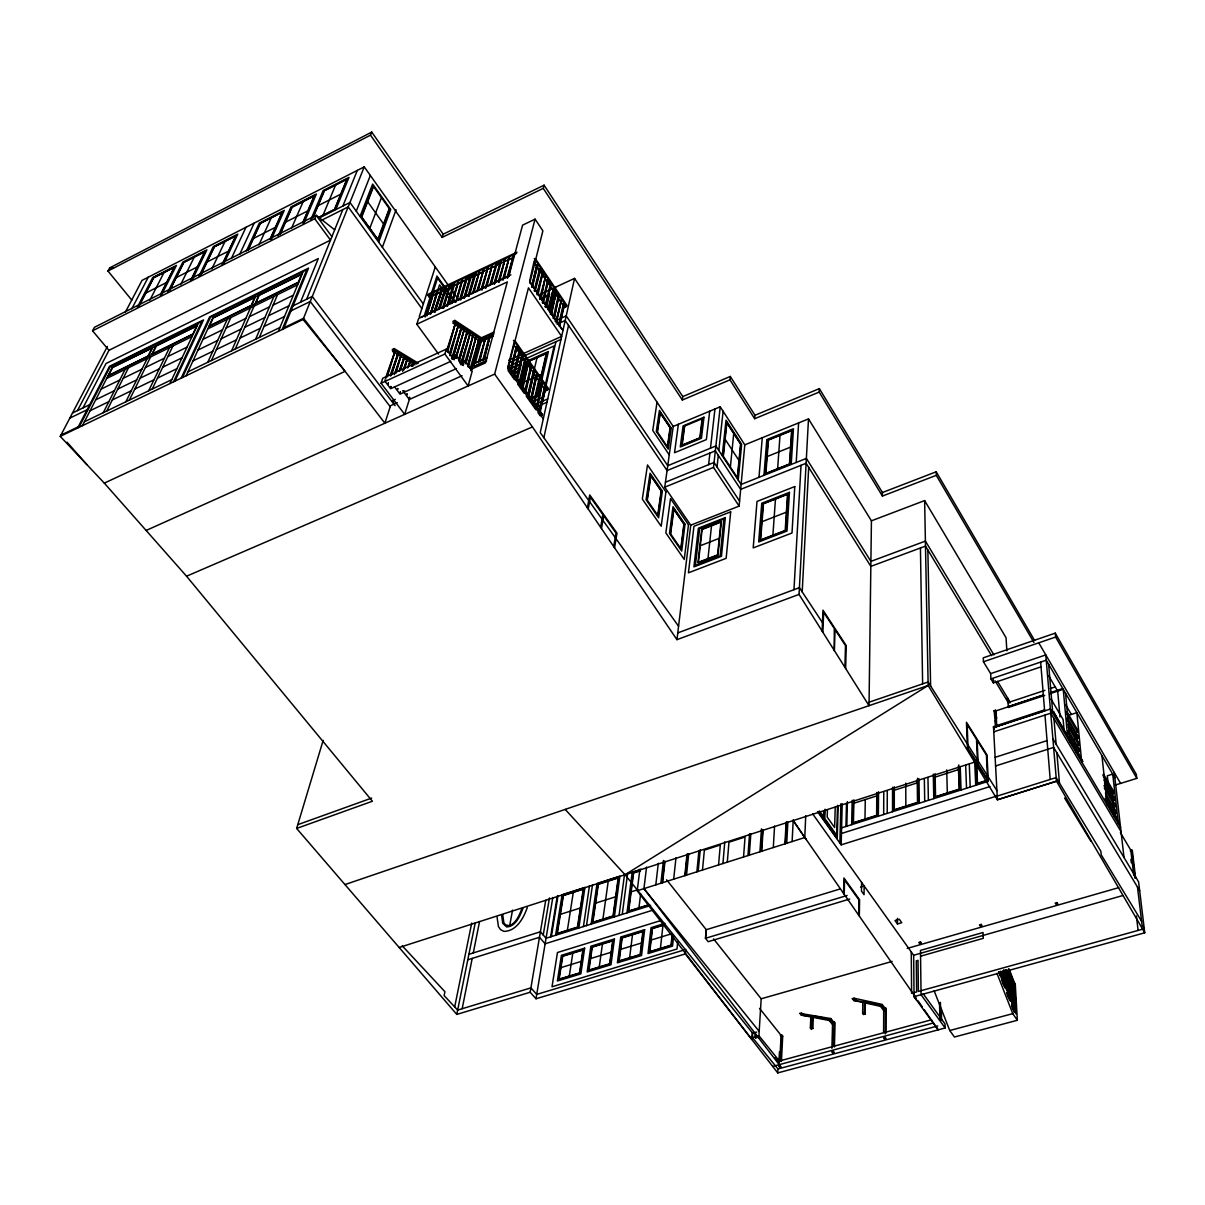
<?xml version="1.0" encoding="UTF-8"?>
<svg xmlns="http://www.w3.org/2000/svg" width="1205" height="1205" viewBox="0 0 1205 1205"><rect width="100%" height="100%" fill="white"/><g stroke="black" fill="none" stroke-linecap="round" stroke-linejoin="round"><path stroke-width="1.5" d="M892.528 811.703L892.543 787.287M887.211 813.405L887.287 790.646M883.596 1032.489L883.702 1010.618L880.493 1006.326L865.311 1003.012M885.283 1033.845L885.359 1010.167L882.165 1005.859L865.326 1002.168L865.175 1014.068L863.458 1014.535L862.629 1013.435L862.795 1002.455L864.482 1001.988L864.347 1012.968L865.175 1014.068M883.702 1008.073L885.374 1007.606L885.374 1008.706L882.165 1004.398L854.074 998.207L852.357 998.689L853.727 1000.481L862.795 1002.455M886.097 1032.956L886.172 1008.675L885.374 1007.606M883.672 814.52L883.777 791.76M878.37 816.207L878.55 791.79M882.422 492.529L936.21 471.788L936.3 475.327L882.406 496.068L882.422 492.529L819.355 388.643L754.963 415.258L754.661 418.707L819.189 392.092L819.355 388.643M876.818 792.423L876.622 815.363L853.441 822.714L853.893 799.804M877.24 793.146L877.059 815.574L852.989 823.211L853.441 800.813M808.495 418.888L871.426 520.831L869.031 705.678L799.051 594.411L808.495 418.888L744.795 444.856L739.117 506.1L690.751 525.184L676.954 639.659L799.051 594.411M864.994 819.054L865.28 799.593M859.331 916.101L859.587 899.713L843.937 877.978L843.56 893.372M861.62 882.422L861.485 891.128L864.045 894.697L864.166 885.991L860.596 887.076M858.668 915.167L858.924 899.924L844.569 879.996L844.223 894.321M851.664 824.672L852.176 800.301M845.94 826.494L846.482 803.78M846.814 826.208L847.386 801.656M845.639 668.474L846.226 645.609L822.97 610.152L822.141 631.119M996.068 796.264L841.15 844.856L842.22 803.75M838.168 805.829L837.249 838.65L818.12 811.763M831.887 1048.305L832.55 1024.717L829.281 1020.499L813.42 1017.457M832.866 1043.681L833.273 1028.814M833.589 1046.045L834.176 1024.265L830.923 1020.048L813.315 1016.659L812.878 1028.498L811.221 1028.965L810.378 1027.88L810.784 1016.945L812.441 1016.493L812.034 1027.428L812.878 1028.498M832.61 1022.186L834.252 1021.735L834.222 1022.819L830.953 1018.587L799.924 1013.375L801.31 1015.137L810.784 1016.945M834.417 1046.964L835.065 1022.789L834.252 1021.735M839.855 843.033L840.894 803.735M844.916 667.329L845.488 645.579L835.005 629.613L834.327 650.489L834.282 628.513L823.663 612.336L822.879 632.294M835.231 807.275L834.628 827.549L827.187 817.065L827.428 809.7M837.52 805.347L836.677 835.231L824.823 818.557L825.139 809.233M823.693 811.101L823.497 816.689L819.49 811.055M824.115 818.692L824.386 811.206M811.221 1028.965L811.598 1018.812M916.086 997.951L804.774 837.43L805.738 815.74M755.128 1032.519L754.857 1036.857L755.716 1037.912L757.343 1037.475L756.484 1036.405L758.924 1035.728L779.379 1061.003L779.183 1064.678L643.937 888.627L646.573 867.058M779.755 1061.228L781.081 1035.351L759.572 1008.434M780.599 1060.4L781.879 1035.125L780.283 1035.577M792.122 841.557L793.221 819.792M781.427 1061.439L782.708 1036.164L781.879 1035.125M802.199 591.896L808.691 467.404M923.181 993.748L945.021 1023.979L945.127 1027.986L777.752 1072.917L777.963 1068.971L751.98 1036.993L752.266 1032.655M779.078 1059.029L779.454 1051.814M784.937 843.846L786.097 822.367M785.389 843.696L786.564 821.885M786.729 843.274L787.859 822.081M793.959 589.682L801.039 465.311M758.773 1038.153L761.183 998.794L713.556 938.876M796.219 462.464L798.599 422.925M773.294 847.537L774.574 826.073M791.203 464.467L793.447 428.739L766.802 439.584L763.955 475.342M755.716 1037.912L755.942 1034.312M565.19 809.399L625.064 874.74L752.688 1033.197L752.417 1037.535L754.857 1036.857M759.933 851.784L761.455 828.859M761.259 851.363L762.705 829.582M761.711 851.212L763.111 829.763M772.932 534.674L775.463 499.081M777.632 468.715L779.997 435.351M747.974 855.58L749.555 833.815M749.299 855.158L750.82 834.026M743.56 856.981L745.052 837.023L728.95 842.205L727.308 862.147M705.588 938.273L706.25 929.703L666.576 879.771M758.999 477.331L762.268 437.746M722.94 863.533L724.777 841.798M718.572 864.919L720.289 844.991L704.368 850.112L702.5 870.025M751.83 1039.403L637.204 890.766L639.9 869.212M849.721 899.02L708.194 941.692L705.482 938.303L706.25 929.703L840.186 888.944M738.243 480.087L741.632 444.329L726.028 420.199L722.247 455.701M698.162 871.411L700.256 849.706M737.4 477.406L740.578 444.058L726.856 422.835L723.362 455.987M696.867 871.817L698.915 850.745M777.752 1072.917L685.329 953.908L685.765 949.495M730.411 466.742L733.74 433.484M677.752 941.738L676.999 949.013L552.011 986.759L557.463 952.522L660.943 920.515M684.817 875.643L687.001 854.3M685.238 875.508L687.468 853.833M686.534 875.101L688.673 854.044M673.505 936.872L672.526 946.121L648.034 953.547L651.046 927.669L664.874 923.407M729.944 379.861L730.305 376.442L682.798 396.596L682.331 400.015L729.944 379.861L754.661 418.707M672.089 935.231L671.034 945.157L649.826 951.589L652.492 928.588L662.961 925.365L660.415 948.38M672.571 934.432L671.411 945.398L649.39 952.086L652.131 928.362L663.865 924.747M707.968 558.623L711.522 525.757M673.67 879.183L675.975 857.855M717.035 466.983L718.301 455.339M718.828 450.489L723.105 411.251M739.117 506.1L713.511 467.404L720.229 406.793L673.218 426.45L664.753 487.166L690.751 525.184M662.163 882.843L664.618 861.183M662.584 882.708L664.994 861.379M660.882 883.25L663.473 860.475M708.6 464.663L709.926 453.05M710.483 448.2L714.957 408.992M655.791 884.877L658.307 863.292M709.7 411.191L706.356 439.614L674.514 452.734L678.385 424.281M702.093 419.054L699.819 437.792L682.181 445.082L684.651 426.329M638.936 907.817L640.653 893.854M629.628 957.719L632.489 934.764M680.855 548.29L683.883 524.055L673.851 509.429L670.658 533.589M626.962 912.908L632.218 872.149L641.15 869.272M622.262 914.369L627.639 873.384M619.084 915.378L624.521 874.378M614.399 916.839L619.882 876.125L597.032 883.491L591.128 924.13M599.262 966.922L602.44 944.012M602.922 919.114L608.284 880.825M657.764 515.002L661.168 490.947L650.896 475.975L647.326 499.939M667.434 446.483L670.085 427.745L660.265 413.014L657.478 431.676M583.416 926.555L589.501 885.66M586.489 925.591L592.529 884.681M569.317 976.005L572.782 953.155M657.041 402.184L652.749 430.441L669.257 454.903M578.807 928.001L584.937 887.392L562.117 894.743L555.565 935.276M567.374 930.275L573.294 892.408M613.722 546.633L615.966 532.987L603.705 515.785L601.491 528.558M550.595 936.842L557.282 896.038M614.565 547.823L616.975 533.137L589.742 494.939L587.377 507.802M551.348 936.601L558.02 895.812M685.329 953.908L535.999 998.764L552.809 897.484M543.229 935.02L549.45 897.951M535.999 998.764L530.17 992.242L545.745 900.255M600.632 527.308L602.846 514.595L590.42 497.168L588.236 509.067M502.726 914.761L503.826 922.548L505.407 924.868L509.685 925.711L512.547 910.121M462.163 1008.721L472.194 958.412M473.294 952.929L479.545 921.584M530.17 992.242L456.785 1014.414L475.207 922.97M454.692 1006.898L471.712 923.045M543.862 437.686L568.519 325.425M538.499 295.029L574.559 278.4L540.232 432.61L678.566 626.239M514.866 340.638L548.35 388.432L545.94 390.646L546.226 389.366M535.607 258.954L566.937 305.377L564.663 307.441L564.919 306.296M538.033 412.758L540.171 415.77L542.461 414.791L508.374 366.064M561.666 328.935L529.808 281.639M539.268 410.212L544.434 387.408L546.528 390.375M558.698 324.416L563.262 304.278L565.22 307.185M539.72 410.845L545.714 387.664L540.171 412.231M559.12 325.034L564.467 304.534L559.512 326.51M539.72 411.598L545.263 387.031L547.356 390.013M559.09 325.892L564.045 303.916L566.004 306.823M542.476 401.235L555.912 341.693M556.153 322.91L561.425 300.045L556.424 321.976M537.31 408.224L542.476 383.054L536.602 408.54M536.541 406.145L541.753 383.371L542.205 383.988M556.153 320.455L561.168 300.964M533.695 402.124L538.951 379.364L539.403 379.997M553.065 318.376L558.126 296.46M534.011 403.555L539.659 379.048L534.463 404.202M539.373 383.295L536.481 395.782L530.215 398.524M540.608 377.948L546.257 353.547L527.85 361.771M539.765 383.401L536.888 395.903L531.932 398.057M540.593 379.831L546.784 353.05L529.07 360.958M530.833 398.087L536.135 375.358L531.285 398.735M550.369 314.445L555.49 292.559M551.227 313.24L555.897 293.176M531.149 399.518L536.858 375.041L531.601 400.165M551.062 314.128L556.168 292.258L551.483 314.746M548.802 310.815L553.517 288.341L548.38 310.182M549.721 312.17L555.595 287.151M527.956 394.05L533.318 371.336L533.77 371.984M548.124 308.676L553.261 289.275M528.332 394.547L533.348 373.294M534.161 369.815L537.038 357.674M525.079 389.983L530.486 367.314L530.938 367.947M545.428 304.729L550.203 284.742M525.395 391.414L531.209 366.998L525.847 392.047M545.413 307.17L550.881 284.425L546.106 306.868L544.991 306.552M546.603 306.883L549.646 294.095L539.81 298.629M542.717 303.223L548.215 280.494L543.41 302.907L542.973 302.274M522.955 387.98L528.377 362.946L522.232 388.296L522.503 387.332M520.681 384.651L526.314 361.38M521.419 386.685L527.037 363.458M521.961 386.187L527.429 363.503M522.202 385.916L527.654 363.277L528.106 363.91M542.295 302.591L547.537 280.81M519.295 381.834L524.808 359.226L525.26 359.858M539.584 298.614L545.293 277.496M519.596 383.25L525.531 358.894L520.063 383.898M522.669 354.827L516.433 380.132L523.121 355.475L521.238 355.475M541.527 273.234L542.883 272.601L536.858 294.638M537.972 294.954L542.883 272.601M517.382 379.816L521.373 363.579L509.504 368.881M519.822 350.76L514.249 375.704L519.822 350.76L518.391 351.408M538.846 269.272L540.638 269.257L535.261 290.962L534.131 290.646M516.403 377.737L521.961 355.159L522.413 355.791M537.31 292.83L542.205 272.917M516.599 380.524L518.783 371.622L513.887 373.806M513.496 373.64L519.099 351.077L519.551 351.724M534.583 288.839L539.539 268.956L539.961 269.589M534.568 291.279L540.217 268.64M510.574 369.528L516.237 346.995L511.025 370.176M531.857 284.847L536.843 264.979L531.842 287.272L537.957 265.296L536.165 265.311M510.86 370.929L516.945 346.679L515.514 347.311M537.535 264.663L532.52 286.956M511.327 371.577L516.945 346.679M529.793 282.949L542.883 230.848L535.08 219.144L522.578 225.139L508.856 276.141M513.631 344.299L507.667 367.781M529.552 281.458L534.161 261.003M676.954 639.659L532.444 426.932L494.637 374.107L535.08 219.144M682.331 400.015L543.259 188.357L544.088 185.178L443.199 234.192L442.145 237.4L370.492 135.156L371.743 132.083L443.199 234.192M508.646 276.141L513.466 255.626L506.974 277.512L507.651 277.195M483.521 359.934L490.058 335.788L484.531 358.97M483.808 359.301L489.893 336.873L493.146 335.382M507.486 278.25L513.466 255.626M502.621 279.545L509.173 257.659L503.057 280.178M504.232 278.069L508.932 258.608M482.798 360.25L489.351 336.105L493.869 334.041L493.417 333.393L479.153 339.915M499.397 281.895L504.654 260.642M478.219 362.328L485.54 337.852L479.876 360.928M478.942 361.997L485.54 337.852M474.318 366.395L485.299 361.003M475.312 362.991L481.488 340.548L480.569 339.253M498.283 281.578L504.895 259.693L498.719 282.211M470.146 368.534L479.048 338.801L470.869 370.598L479.048 338.801M494.381 284.244L500.617 261.711L493.945 283.612L494.622 283.296M471.532 369.167L472.963 363.835L486.956 357.569M495.571 282.121L501.054 262.344M472.164 368.881L473.46 364.031L486.82 358.051M467.856 366.441L476.141 336.888L468.338 367.103M491.248 284.154L496.791 264.347M489.622 285.645L496.355 263.729L490.299 285.314M467.615 365.025L476.141 336.888M455.55 354.903L454.119 359.813L446.347 349.104L444.871 354.029L468.127 385.977L472.224 371.14L464.618 360.626L463.232 365.522L455.55 354.903L452.116 356.469M485.299 287.664L492.092 265.733L485.751 288.296M465.085 361.515L473.219 334.975L465.793 363.594L473.219 334.975M486.94 286.172L491.851 266.682M481.684 289.366L487.844 267.751L480.991 289.682L482.12 289.983M461.154 362.901L470.281 333.062L461.861 364.964M482.633 288.191L487.603 268.685M470.281 333.062L460.656 364.633M458.819 360.777L467.329 331.134L459.301 361.44M459.09 360.009L467.886 331.496M464.377 329.206L456.017 358.231L464.377 329.206L456.032 355.806M476.698 291.7L483.597 269.754L477.376 291.369M478.34 290.194L483.371 270.688M458.593 359.361L467.329 331.134M473.083 293.387L479.364 271.758L480.238 273.008M474.047 292.213L479.138 272.692M469.769 294.216L475.583 274.379M451.529 358.924L461.394 327.263L452.734 359.256L461.394 327.263M452.523 357.84L461.952 327.624M472.405 293.704L479.364 271.758M449.661 355.023L458.412 325.305L450.158 355.701M476.02 274.996L474.484 274.062L468.127 295.707L469.242 296.023M468.564 296.34L475.147 273.761M447.552 352.131L455.415 323.347L446.859 350.037M464.302 298.343L470.266 276.066L471.803 276.984M470.929 275.749L463.85 297.71M465.507 296.219L471.366 276.367M449.45 353.607L458.412 325.305M460.702 300.015L467.163 278.355M447.07 351.453L455.415 323.347M459.587 299.714L466.064 278.054L467.585 278.973M460.265 299.397L466.727 277.737M456.785 1014.414L296.641 828.438L323.151 740.412M463.398 280.961L461.861 280.042L456.002 301.386M455.776 302.319L462.524 279.726M456.951 300.346L462.298 280.66M451.755 303.374L458.337 281.699L459.195 282.934M452.703 302.334L458.111 282.633M448.471 304.323L454.586 284.305M449.329 303.509L450.384 300.045L439.554 284.832L430.321 314.083M451.092 303.69L458.337 281.699M446.844 305.678L453.487 284.003L455.023 284.922M447.296 306.296L454.149 283.687M450.851 286.895L449.314 285.977L442.627 307.667L443.726 307.968L449.751 286.579M443.063 308.284L449.977 285.66M439.132 308.284L445.805 287.634L439.072 309.324M440.021 308.284L446.242 288.251L446.678 288.854M435.291 311.914L442.084 290.209L434.628 312.231M462.027 375.734L409.323 399.488L404.684 414.369L381.081 383.22L382.738 378.265L446.347 349.104M438.394 309.64L445.142 287.935M441.648 289.592L434.192 311.613L441.648 289.592L442.521 290.827M441.858 289.908L434.854 311.297M412.803 366.335L413.345 362.449L411.553 366.275M437.49 291.565L430.426 314.204L436.843 291.866L438.364 292.785M431.616 312.216L437.279 292.484M426.45 315.243L433.348 293.523L434.222 294.743M426.886 315.861L433.137 294.442M412.246 365.959L413.345 362.449M407.411 367.917L410.333 360.626L409.218 366.245M424.205 315.966L436.948 276.035L455.159 301.612M408.103 367.585L410.333 360.626M425.124 317.081L437.551 278.069L454.059 301.25M425.787 315.544L433.348 293.523M403.75 370.056L407.29 358.789L405.016 367.962M420.786 317.442L510.89 274.83M512.366 255.324L513.646 257.207L429.221 297.108L427.911 295.27L428.272 294.156L516.96 252.176M429.221 297.108L429.582 295.978M400.783 369.724L404.232 356.936L398.976 371.336M392.062 400.843L393.568 402.847L392.062 400.843L395.315 399.367M438.575 354.074L416.81 324.25L418.692 318.406L509.082 276.066M419.265 316.659L435.291 266.938M402.651 371.351L407.29 358.789M399.683 371.004L404.232 356.936M400.075 370.056L404.805 357.283M394.186 374.635L401.175 355.083L395.993 373.083M395.285 373.399L401.175 355.083M390.45 374.604L398.087 353.216L391.685 374.845M390.586 376.035L398.087 353.216M391.55 373.399L398.674 353.562M387.317 376.668L394.999 351.348L385.51 378.144M386.233 377.813L394.999 351.348M382.377 247.296L396.084 209.745M389.155 208.872L377.858 239.373L361.726 217.036L373.46 186.805M378.686 242.19L390.751 209.489L372.646 184.034L360.039 216.403M369.815 228.242L381.337 197.876M527.293 907.501C523.648 917.984 516.553 931.239 503.946 931.39L500.542 929.642L498.403 926.479L497.093 917.216M521.855 908.6C519.445 915.137 516.327 922.548 509.685 925.711M522.925 908.389C520.063 915.83 515.921 926.329 506.733 926.976L502.756 923.331L501.611 915.243M356.273 211.191L370.342 175.463M296.641 828.438L372.405 801.235L186.549 576.216L104.308 483.115L60.25 436.376L303.073 319.461L364.241 166.862L458.608 299.759M306.627 299.217L342.853 209.58M342.868 206.055L357.298 170.417M300.527 302.184L318.301 258.563L106.04 363.503L82.994 407.908M335.788 209.625L348.983 177.376L323.181 190.541L310.89 219.491M282.151 329.522L306.823 269.694L210.513 317.186L182.482 377.511M283.582 328.844L308.57 268.113L209.625 316.915L181.142 378.174M278.37 331.345L303.178 271.487M323.03 215.183L335.608 185.028M77.527 410.559L108.962 350.324L92.544 330.803L314.716 218.738L316.162 215.303L334.689 229.794M312.577 217.954L324.13 190.676L347.356 178.822L334.794 209.459L319.009 217.427M313.104 217.518L324.446 190.721L346.814 179.304L334.478 209.414L318.165 217.638M259.361 337.4L277.557 294.638M255.641 339.192L273.927 296.43M302.681 222.789L314.204 195.948L292.182 207.185L280.283 234.101M302.997 222.82L314.746 195.466L291.866 207.124L279.741 234.568M303.946 223L316.358 194.02L290.962 206.974L278.084 236.06M291.444 228.453L303.163 201.581M235.261 349.028L254.044 306.175M255.114 303.735L258.834 295.24M231.586 350.806L250.444 307.938M251.529 305.498L255.264 297.002M270.025 239.268L282.091 212.321L260.401 223.392L247.974 250.399M270.342 239.313L282.633 211.839L260.114 223.332L248.11 249.42M271.246 239.509L284.244 210.408L259.241 223.166L246.453 250.896M211.447 360.521L230.788 317.578M258.97 244.856L271.215 217.864M207.802 362.268L227.233 319.325M186.097 375.779L213.993 315.469M239.72 254.3L254.225 223.061M174.846 381.202L203.54 319.912L109.504 366.305L77.677 427.986M173.505 381.849L201.822 321.464L110.273 366.606L78.958 427.368M231.345 258.533L246.001 227.263M169.92 383.567L198.358 323.181M221.931 264.995L235.668 235.999L214.46 246.814L201.115 274.318M223.03 263.323L236.195 235.532L214.189 246.754L200.587 274.755M223.889 263.534L237.807 234.101L213.36 246.573L199.021 276.096M211.854 268.896L225.034 241.422M148.682 390.781L169.483 347.658M152.207 389.079L172.933 345.956M190.48 280.855L204.745 251.77L183.868 262.419L170.025 290.013M191.61 279.199L205.287 251.288L183.597 262.359L169.574 290.315M192.439 279.409L206.883 249.872L182.814 262.163L167.932 291.776M129.357 400.105L150.595 356.921M151.815 354.451L156.017 345.895M125.862 401.792L147.176 358.593M148.396 356.123L152.628 347.567M180.614 284.681L194.276 257.102M106.748 411.01L128.498 367.751M161.455 295.044L176.442 265.416L152.719 277.512L137.34 307.215M103.299 412.667L125.124 369.408M160.31 294.924L174.303 267.299L153.728 277.783L139.419 305.468M160.672 294.818L174.83 266.817L153.472 277.722L138.967 305.769M149.842 300.211L163.985 272.556M82.392 425.711L113.601 364.964M131.812 308.781L148.275 277.195M60.25 436.376L107.396 346.438M125.471 311.975L142.024 280.388L364.241 166.862M92.544 330.803L94.442 327.293L316.162 215.303L331.917 236.662M131.827 300.166L107.968 271.05L109.73 267.856L371.743 132.083M625.064 874.74L928.151 685.494L924.627 500.587L871.426 520.831M107.968 271.05L370.492 135.156M145.85 293.026L166.606 282.497M176.246 277.602L197.319 266.923M206.703 262.163L228.513 251.107M253.472 238.439L275.373 227.338M285.555 222.172L307.787 210.89M317.698 205.874L340.714 194.201M319.325 217.924L349.962 202.47L423.347 303.976M321.102 220.515L348.2 206.883L421.87 308.57M108.962 350.324L330.516 240.126L314.716 218.738M112.336 367.404L197.213 325.591M212.878 317.879L302.184 273.881M107.923 376.005L193.192 334.131M208.932 326.404L298.674 282.347M106.658 378.475L192.032 336.587M207.802 328.86L297.665 284.772M101.205 389.079L119.777 379.997M123.181 378.34L141.964 369.167M145.398 367.495L164.392 358.216M167.872 356.514L187.076 347.13M202.937 339.388L222.488 329.839M226.058 328.091L245.835 318.421M249.45 316.659L269.453 306.883M273.113 305.106L293.342 295.21M95.692 399.819L114.37 390.736M117.774 389.079L136.677 379.891M140.126 378.204L159.226 368.911M162.72 367.209L182.045 357.81M197.997 350.053L217.653 340.488M221.253 338.741L241.151 329.055M244.796 327.293L264.919 317.502M268.594 315.71L288.959 305.799M72.496 413.014L89.727 404.639M293.041 305.829L312.276 296.475L395.074 405.663M69.815 418.135L87.076 409.76M290.962 310.875L310.257 301.521L390.209 406.688M442.145 237.4L543.259 188.357M90.089 410.724L108.872 401.627M112.306 399.97L131.3 390.766M134.779 389.079L153.984 379.771M157.509 378.069L176.939 368.655M192.981 360.882L212.773 351.303M216.388 349.54L236.406 339.855M240.066 338.078L260.31 328.272M264.016 326.48L284.5 316.553M84.41 421.78L171.758 379.65M187.905 371.863L279.982 327.459M60.868 435.186L78.295 426.796M284.049 327.67L303.54 318.286L344.419 370.447M427.911 295.27L516.659 253.291M451.333 285.706L454.677 284.124M466.38 278.581L476.427 273.836M496.114 264.663L501.521 261.967M534.583 261.636L534.839 260.687M536.587 265.928L537.957 265.296M416.81 324.25L507.305 281.94L485.54 362.856L471.486 369.122M539.268 269.905L540.638 269.257M541.949 273.851L543.304 273.219M544.193 277.18L546.242 276.231M544.615 277.798L546.663 276.864M104.308 483.115L345.097 371.336L384.877 423.226L494.637 374.107M418.331 363.217L394.216 348.576L392.348 349.45L392.679 351.438L414.912 364.874M481.413 339.554L481.382 337.792L454.888 320.41L452.96 321.298L453.306 323.317L480.539 341.859L493.282 336.029M392.679 351.438L394.547 350.565L416.764 364.031M453.306 323.317L455.234 322.428L481.789 339.795L479.891 340.669M546.859 281.127L548.893 280.178M395.571 351.694L394.291 351.664M455.972 323.708L454.692 323.678M547.281 281.744L549.314 280.795M458.969 325.666L457.689 325.636M549.525 285.043L551.559 284.109M549.932 285.675L551.965 284.726M401.747 355.43L400.467 355.4M552.161 288.974L554.195 288.025M464.934 329.568L463.654 329.537M552.583 289.592L554.616 288.643M407.862 359.12L406.597 359.105M539.689 299.412L548.124 295.541M554.812 292.875L556.846 291.941M555.234 293.493L557.252 292.559M410.89 360.958L409.625 360.943M470.824 333.424L469.558 333.393M557.448 296.776L559.481 295.843M413.918 362.795L412.652 362.765M473.761 335.336L472.496 335.306M557.855 297.394L559.888 296.46M476.683 337.249L475.418 337.219M386.142 380.238L384.937 379.906M560.069 300.663L562.102 299.729M381.081 383.22L444.871 354.029M560.491 301.28L562.524 300.346M454.526 322.322L479.5 338.665L493.779 332.188M479.59 339.147L478.325 339.117M482.467 339.87L487.212 337.701M562.69 304.534L564.723 303.615M450.775 361.334L390.631 388.718L384.982 381.247M459.512 362.946L464.618 360.626M554.887 321.012L566.214 315.876L667.751 465.717L715.875 445.986L741.12 484.47L806.371 458.412L870.899 561.379L925.41 541.105L993.929 654.918M404.94 391.158L403.765 390.827M456.394 368.61L400.03 394.14L394.457 386.745M513.812 343.546L514.068 342.566M557.072 324.19L565.19 320.515L667.073 470.568L715.348 450.836L740.668 489.366L806.115 463.292L870.838 566.38L925.5 546.106L991.579 655.671M486.609 360.837L474.951 366.094L473.46 364.031M515.966 347.959L517.397 347.311M397.288 402.666L390.541 405.708L384.877 423.226L146.121 530.456M518.843 352.041L520.274 351.408M508.751 360.159L561.651 336.391L528.453 287.844L507.908 368.986L543.289 418.843M521.69 356.123L523.121 355.475M509.73 362.404L521.705 357.026M525.124 355.505L560.973 339.433M524.1 359.542L526.239 358.578M508.269 366.501L554.134 345.971L542.491 397.469L532.414 401.883M524.552 360.175L526.69 359.226M528.016 360.626L548.38 351.529L538.078 396.234L531.616 399.066M509.143 369.453L520.575 364.347L519.009 370.718L514.113 372.902M526.947 363.594L529.085 362.63M511.613 371.155L519.807 367.51M527.383 364.226L529.537 363.277M513.676 373.505L519.581 370.869M529.778 367.63L531.917 366.682M530.23 368.263L532.369 367.314M532.61 371.652L534.749 370.703M533.047 372.3L535.201 371.351M535.427 375.674L537.566 374.725M535.879 376.306L538.017 375.358M522.819 382.618L541.437 374.378M538.243 379.68L540.382 378.747M538.68 380.313L540.819 379.364M541.045 383.672L543.184 382.738M541.482 384.305L543.621 383.371M543.847 387.664L545.986 386.73M536.315 403.931L547.718 398.945M537.174 406.537L546.98 402.259M186.549 576.216L532.444 426.932M665.446 482.211L714.053 462.449L739.569 501.099M664.753 487.166L713.511 467.404M767.178 456.544L790.525 447.13M700.301 545.714L719.264 538.334M762.087 521.66L786.353 512.2M677.767 632.911L799.412 587.663L822.473 622.639M297.771 824.672L371.652 798.087M1115.243 785.058L1136.812 778.37L1136.315 774.363L1055.249 633.137L983.25 657.84L983.446 661.771L990.661 673.625L990.932 678.897L993.387 682.919L1041.271 666.757M983.446 661.771L1055.61 637.053L1055.249 633.137M869.076 702.214L928.091 682.015L996.912 790.601M344.992 884.575L928.151 685.494L997.394 799.774L1056.484 781.292L1045.804 654.918L990.661 673.625M990.932 678.897L1046.241 660.189L1114.851 777.797M1020.304 718.662L1044.961 710.589L1044.554 709.896L993.492 726.66L994.366 729.04L993.538 727.7L1050.368 709.022L1120.56 827.413M1008.043 702.605L1044.946 690.345M1050.218 688.597L1055.505 686.835M995.405 720.605L995.782 727.474L994.125 710.694L995.511 710.242L996.701 718.421M1008.284 706.567L1043.515 694.893M1050.564 692.559L1061.771 688.853M1043.274 695.21L995.917 710.89L996.776 726.359M1044.735 695.436L1008.344 707.486L1007.772 698.252M1049.947 693.703L1063.232 689.305L1067.766 738.364L1068.715 738.062L1053.637 711.703L1052.763 713.059L1053.637 711.703M998.538 725.772L1044.524 710.679M993.899 727.323L1006.22 723.286M993.764 731.842L1050.73 713.209L1121.042 831.661M1067.916 715.559L1076.863 712.652L1081.698 761.876L1082.647 761.575L1070.959 740.97L1070.01 741.196M399.156 947.507L974.499 762.163M640.217 870.537L633.243 872.782L628.272 911.492L649.555 904.819M640.277 870.838L633.589 872.992L628.709 911.025L649.209 904.593M995.134 757.327L1047.04 740.623M853.833 803.268L876.788 795.887M894.291 790.254L917.261 782.873M935.14 777.12L958.502 769.603M1066.847 711.643L1077.315 729.492L1077.556 731.872L1075.929 732.384L1076.186 735.11M1076.321 736.481L1077.948 735.954L1078.189 738.349L1074.92 739.388M995.586 765.973L1053.622 747.416L1139.674 890.706M1082.647 761.575L1071.064 742.009L1070.115 742.31L1065.521 693.237M1067.976 724.461L1078.58 742.461L1078.821 744.871L1077.195 745.383L1077.451 748.154M560.385 914.339L580.388 907.983M595.632 903.132L615.619 896.776M631.164 891.836L637.927 889.682M637.204 890.766L804.774 837.535L806.25 839.599L793.357 820.816M986.021 780.614L977.496 783.325L976.637 763.774M985.931 781.006L977.044 783.822L976.155 763.187M1076.186 752.477L1079.469 751.438L1079.228 749.013L1068.323 730.396M841.587 827.865L987.829 781.473M841.452 833.499L989.892 786.579M468.896 954.315L540.412 931.766L546.046 938.273L650.625 905.482M467.781 959.798L539.479 937.279L545.127 943.786L652.914 910.137M997.198 796.083L1056.167 777.587L1100.843 851.212L1101.204 854.782L1141.587 921.253M1112.14 793.959L1113.736 793.462L1113.465 791.067L1103.494 774.077M1112.607 798.072L1114.203 797.574L1114.474 799.984L1112.878 800.482L1104.684 786.579M560.958 967.615L581.202 961.424M590.616 958.547L611.146 952.266M620.696 949.344L641.497 942.988M651.167 940.036L672.269 933.574M1107.229 804.051L1108.163 803.765L1119.294 823.437L1118.376 823.723L1112.712 774.122L1107.305 775.809L1108.133 783.265M1119.294 823.437L1108.269 804.835L1107.335 805.106L1101.927 755.625M1113.345 804.624L1114.956 804.142L1115.227 806.567L1113.616 807.049M1112.742 814.158L1115.981 813.179L1115.694 810.739L1105.392 793.131M705.482 938.303L847.145 895.466M683.973 950.037L536.722 994.396L530.908 987.874L457.659 1010.091L444.118 995.571L444.931 991.7L402.184 945.759M1116.493 819.912L1116.448 817.382L1105.452 798.795M1135.577 877.692L1132.399 851.046L1131.676 849.856L1130.2 850.986M897.469 923.964L901.762 922.714L899.322 919.264L895.014 920.53L897.469 923.964L897.454 918.391M907.199 948.425L1118.722 887.633M761.183 998.794L892.137 961.409M812.742 814.008L913.661 955.264L1122.879 895.511M920.56 956.198L983.28 938.334L983.024 932.504L920.484 950.399L921.057 994.712L945.127 1027.986M801.31 1015.137L812.441 1016.493M853.727 1000.481L864.482 1001.988M752.688 1033.197L756.755 1032.067M759.195 1031.375L643.937 888.627M914.023 992.649L916.644 991.926L916.297 960.837L918.014 960.355L918.376 991.444L1142.717 929.145M829.326 1019.038L830.953 1018.587M913.661 955.264L914.053 996.655L1144.75 932.791L1138.604 881.909L1052.884 738.74M829.281 1020.499L830.923 1020.048M880.493 1006.326L882.165 1005.859M810.378 1027.88L812.034 1027.428M862.629 1013.435L864.347 1012.968M1001.641 975.267L1000.662 974.664L1001.641 975.267L1001.445 971.561M1010.242 997.785L1009.564 973.233L1011.311 1000.271L1010.347 999.653L1009.564 973.233M781.111 1036.601L782.708 1036.164M1010.649 1000.451L1009.865 974.017M883.702 1009.157L886.172 1008.675M832.55 1024.717L834.176 1024.265M883.702 1010.618L885.359 1010.167M1002.876 972.058L1002.906 980.448L1003.087 970.974M1009.112 969.001L1014.52 982.979L1016.297 1014.128L1012.501 1008.6L1011.477 978.174L1013.254 1005.256L1012.275 1004.654L1011.477 978.174M1012.275 999.804L1011.778 978.942M1005.196 984.485L1004.85 985.449L1004.518 971.441M1014.264 1009.835L1013.39 983.099L1015.077 1008.495M1013.691 983.883L1012.742 983.28M934.131 990.766L949.751 1030.516L954.45 1037.008L1017.351 1020.274L1015.273 984.078L1013.541 984.56L1012.787 983.461M1006.416 989.682L1006.145 970.823M1006.732 990.465L1007.139 989.486M1009.383 995.27L1008.404 994.652L1009.383 995.27L1008.058 970.944M779.379 1061.003L931.54 1019.776M777.963 1068.971L937.761 1025.937M772.706 1066.425L933.423 1022.955M1014.881 1009.474L1014.52 1010.438L1013.39 983.099M1000.707 971.893L1016.161 1011.808L1014.399 1012.275L1016.131 1011.131L1000.677 971.23M949.751 1030.516L1012.772 1013.646L1017.351 1020.274M1067.66 737.249L1068.624 737.008M1081.593 760.762L1082.542 760.521M1107.214 803.991L1108.163 803.765L1108.269 804.835M1118.24 822.593L1119.174 822.382M109.73 267.856L113.451 268.173M799.924 1013.375L803.599 1014.083M812.788 1015.845L821.976 1017.623M852.357 998.689L855.881 999.457M869.95 1002.545L878.746 1004.473M67.058 442.205L86.88 464.633M303.073 319.461L345.097 371.336M775.071 1057.403L778.52 1061.665M801.596 1012.893L802.982 1014.67M854.074 998.207L855.429 1000.014M402.711 390.691L409.323 399.488M880.509 1004.865L882.632 1007.726M914.053 996.655L938.198 1029.838L924.235 1009.715M367.661 201.747L383.567 223.949M432.7 293.824L433.574 295.044M436.843 291.866L437.716 293.086M445.368 288.251L446.016 289.17M817.517 811.658L841.15 844.856M479.5 338.665L480.885 340.608M479.861 339.584L481.247 341.527M440.985 289.908L441.858 291.128M508.254 366.561L542.461 414.791M449.314 285.977L450.188 287.197M484.832 338.168L485.751 339.464M508.088 370.598L514.505 379.635M517.713 384.154L524.13 393.192M526.269 396.204L535.894 409.745M818.978 811.462L837.294 837.219M453.487 284.003L454.36 285.224M488.884 335.457L490.269 337.415M461.861 280.042L462.735 281.277M457.674 282.015L458.548 283.25M518.12 349.314L521.358 353.939M527.85 363.187L531.089 367.796M513.902 345.022L545.94 390.646M466.064 278.054L466.922 279.289M470.266 276.066L471.14 277.301M513.466 340.352L548.064 389.712M478.701 272.074L479.575 273.309M474.484 274.062L475.342 275.312M483.175 269.137L484.47 271.005M482.497 269.453L483.808 271.321M487.407 267.118L488.703 269.001M486.745 267.435L488.04 269.318M918.12 1000.888L922.202 1006.778M491.655 265.115L492.965 266.998M490.992 265.431L492.288 267.314M500.18 261.078L501.476 262.961M499.518 261.395L500.813 263.277M495.918 263.097L497.213 264.979M495.255 263.413L496.55 265.296M914.053 996.445L916.689 1000.271M504.458 259.06L505.754 260.943M503.78 259.376L505.076 261.259M1012.17 1002.59L1007.591 995.933L1006.341 969.739M529.703 282.075L562.976 330.471M998.689 971.923L1002.364 977.315L1002.68 983.25L1007.275 989.953M508.751 257.026L510.031 258.924M508.073 257.358L509.354 259.241M793.191 820.56L804.774 837.535M1014.52 982.979L1015.273 984.078M534.282 258.518L566.681 306.507M540.879 270.733L544.012 275.373M547.145 280.012L550.61 285.359M555.505 292.378L558.638 297.017M534.659 263.067L564.663 307.441M574.559 278.4L673.218 426.45M544.088 185.178L682.798 396.596M725.124 439.238L739.011 460.551M720.229 406.793L744.795 444.856M730.305 376.442L754.963 415.258M994.125 710.694L994.938 712.019M997.529 681.382L1010.106 702.093M1007.064 698.313L1009.911 703.012M994.968 680.72L1008.013 702.199M819.189 392.092L882.406 496.068M1064.572 798.011L1090.796 841.105M1144.253 928.724L1142.054 925.078L1137.49 887.076M924.627 500.587L1006.039 637.731L1006.868 650.76M1120.394 832.64L1130.772 850.112L1133.8 875.568M1067.916 731.917L1079.469 751.438M1105.904 796.144L1115.981 813.179M1069.829 738.439L1077.827 751.95L1078.098 754.737M1105.196 798.192L1114.354 813.661L1114.67 816.463M1069.197 737.565L1079.876 755.61M1053.727 712.742L1068.715 738.062M1069.422 740.006L1080.117 758.05M1106.627 802.801L1108.464 805.889M1110.302 808.992L1112.14 812.095M1113.977 815.183L1115.815 818.285M1066.711 718.858L1078.189 738.349M1104.473 782.979L1114.474 799.984M1068.609 725.38L1076.562 738.861M1104.006 785.57L1114.956 804.142M1068.202 726.856L1078.821 744.871M1104.277 787.995L1115.227 806.567M1051.046 699.096L1063.126 719.551L1064.226 731.646M1067.058 714.023L1077.556 731.872M1102.846 774.92L1113.736 793.462M1103.524 776.547L1113.51 793.538M1067.344 717.788L1077.948 735.954M1103.961 780.057L1114.203 797.574M936.3 475.327L1033.935 642.476M1048.546 675.523L1057.689 691.143M1065.672 704.759L1071.35 714.445M1038.755 642.822L1120.605 783.401M936.21 471.788L1034.598 640.427M1144.75 932.791L1056.469 781.141L997.394 799.774L993.492 726.66M1055.61 637.053L1136.812 778.37M996.987 973.354L1012.772 1013.646M1008.54 969.001L1014.625 984.741L1012.878 985.208L1007.47 971.23L1007.817 978.611M1008.916 973.414L1009.218 974.197M1010.829 978.355L1011.131 979.123M1003.268 979.484L1003.569 980.268M1011.01 999.472L1011.311 1000.271M1012.938 1004.473L1013.254 1005.256M998.915 971.727L1004.97 987.332M1006.973 992.528L1010.332 1001.189M1011.673 1004.669L1014.369 1011.598M998.96 972.39L1000.301 975.854M1001.641 979.319L1005 987.995M1007.019 993.191L1009.7 1000.135M1011.718 1005.332L1014.399 1012.275M454.888 320.41L455.234 322.428M394.216 348.576L394.547 350.565M1131.676 849.856L1135.065 878.264M1130.892 859.27L1131.314 862.825M1136.39 915.951L1138.107 930.426M1114.248 772.465L1124.024 857.538M1112.878 800.482L1113.194 803.238M1070.959 740.97L1071.064 742.009M1057.613 690.224L1059.993 716.96M1053.923 718.602L1056.122 744.163M1056.875 752.839L1059.466 783.039M1048.636 664.271L1052.763 713.059M1040.653 662.072L1044.63 710.95M1044.976 715.092L1050.203 779.469M995.511 710.242L996.369 725.696M993.191 679.409L993.387 682.919M1007.757 970.161L1008.977 992.604M1008.013 982.346L1008.51 991.7M1007.109 970.341L1008.314 992.784M1005.633 969.935L1006.326 982.994M1005.437 971.019L1006.326 987.814M1004.729 970.371L1005.407 983.416M1004.352 976.14L1004.744 983.596M1003.765 969.769L1004.533 984.666M1002.44 971.155L1002.62 974.875M1002.229 972.239L1002.409 975.945M1000.783 971.742L1000.978 975.448M974.709 761.876L975.719 785.329M969.287 764.241L970.206 787.076M965.672 765.401L966.53 788.236M960.219 766.546L961.048 789.968M958.803 764.964L959.647 789.35L935.125 797.138L934.643 774.649M958.382 766.124L959.165 789.139L935.562 796.641L935.065 773.64M946.693 769.89L947.341 792.905M941.316 1008.947L941.557 1019.927M940.412 1002.349L940.804 1020.665M939.554 1002.861L939.915 1019.716M933.273 774.152L933.785 798.629M927.85 550.007L930.622 686.007M927.955 777.541L928.377 800.346M920.439 547.989L922.623 683.898M924.34 778.701L924.717 801.506M918.993 778.761L919.325 803.208M917.653 778.249L917.954 802.59L893.869 810.227L893.854 787.799M917.216 779.394L917.502 802.379L894.306 809.745L894.291 786.79M911.251 951.89L911.613 993.282M905.738 783.099L905.874 806.07M794.773 486.564L792.001 533.002L753.2 547.913L757.011 501.446L794.773 486.564M789.441 492.348L787.001 531.043L758.683 541.964L761.756 503.238L789.441 492.348M787.498 494.336L785.193 530.456L760.656 539.915L763.488 503.78L787.498 494.336M791.595 430.637L789.456 463.985L765.868 473.414L768.474 440.036L791.595 430.637M787.995 493.839L785.645 530.607L760.159 540.427L763.051 503.645L787.995 493.839M792.047 430.17L789.893 464.106L765.386 473.896L768.052 439.915L792.047 430.17M740.849 444.118L737.611 478.069L723.075 455.912L726.645 422.172L740.849 444.118M730.682 511.839L726.148 558.322L688.432 572.812L693.944 526.314L730.682 511.839M723.889 519.054L720.168 555.851L695.406 565.386L699.638 528.588L723.889 519.054M725.335 517.563L721.449 556.303L693.914 566.907L698.403 528.167L725.335 517.563M720.936 522.066L717.547 554.918L698.418 562.298L702.154 529.447L720.936 522.066M721.418 521.569L717.984 555.068L697.921 562.81L701.732 529.296L721.418 521.569M642.868 931.555L640.111 954.541L619.189 960.882L622.172 937.942L642.868 931.555M643.319 931.088L640.473 954.782L618.752 961.364L621.81 937.701L643.319 931.088M644.645 929.642L641.557 955.505L617.397 962.825L620.771 937.008L644.645 929.642M702.575 418.587L700.226 437.912L681.699 445.564L684.259 426.224L702.575 418.587M703.991 417.171L701.446 438.243L680.268 446.995L683.069 425.907L703.991 417.171M688.477 524.808L684.259 559.421L665.853 532.941L670.492 498.539L688.477 524.808M684.169 524.1L681.066 548.983L670.357 533.544L673.64 508.751L684.169 524.1M685.027 524.235L681.699 551.062L669.468 533.408L673.008 506.702L685.027 524.235M613.119 940.382L609.956 964.03L588.522 970.522L591.911 946.919L613.119 940.382M614.445 938.966L611.01 964.753L587.181 971.968L590.887 946.226L614.445 938.966M618.18 877.948L613.029 915.951L592.86 922.277L598.358 884.334L618.18 877.948M618.602 877.496L613.375 916.162L592.423 922.744L598.026 884.124L618.602 877.496M612.682 940.864L609.61 963.789L588.974 970.055L592.258 947.16L612.682 940.864M665.928 491.881L661.183 526.224L642.325 499.081L647.507 464.964L665.928 491.881M662.358 491.173L658.623 517.788L646.091 499.698L650.052 473.219L662.358 491.173M671.23 428.046L668.263 449.134L656.303 431.375L659.436 410.393L671.23 428.046M661.47 490.992L657.99 515.695L647.025 499.879L650.685 475.282L661.47 490.992M670.372 427.82L667.645 447.145L657.192 431.601L660.054 412.366L670.372 427.82M583.325 949.57L579.846 973.158L558.713 979.575L562.404 956.017L583.325 949.57M584.651 948.154L580.87 973.881L557.373 981.006L561.41 955.324L584.651 948.154M582.889 950.052L579.515 972.917L559.15 979.093L562.735 956.258L582.889 950.052M583.235 889.2L577.481 927.097L557.312 933.423L563.398 895.586L583.235 889.2M583.657 888.748L577.813 927.323L556.876 933.89L563.081 895.375L583.657 888.748M558.804 296.159L554.164 318.677L558.804 296.159M534.478 371.667L528.724 396.114L534.041 371.019L534.478 371.667M545.564 276.548L540.699 298.93L545.564 276.548M481.036 339.9L473.64 364.392L481.036 339.9M389.561 209.022L378.069 240.081L361.304 216.87L373.249 186.112L389.561 209.022M301.596 274.409L298.343 282.256L255.701 303.208L259.15 295.33L301.596 274.409M254.677 297.53L251.212 305.407L209.519 325.877L213.18 317.969L254.677 297.53M196.641 326.118L192.905 334.041L152.387 353.939L156.304 345.986L196.641 326.118M152.056 348.079L148.125 356.032L108.495 375.493L112.607 367.51L152.056 348.079M388.281 383.07L388.055 384.049L388.281 383.07M390.902 386.549L390.676 387.513L390.902 386.549M397.725 388.537L397.499 389.516L397.725 388.537M400.316 391.987L400.09 392.951L400.316 391.987M407.034 393.945L406.808 394.894L407.034 393.945M409.61 397.364L409.384 398.313L409.61 397.364M920.515 941.888L918.812 942.385L919.611 943.5L921.313 943.018L920.515 941.888M981.216 924.416L979.469 924.913L980.237 926.058L982 925.561L981.216 924.416M1057.026 902.575L1055.218 903.087L1055.972 904.262L1057.779 903.75L1057.026 902.575M780.313 1065.822L778.701 1066.259L779.545 1067.284L781.156 1066.847L780.313 1065.822M833.438 1051.483L831.796 1051.92L832.61 1052.974L834.267 1052.537L833.438 1051.483M885.268 1037.49L883.581 1037.957L884.38 1039.026L886.082 1038.574L885.268 1037.49M977.571 763.503L968.082 748.531L967.133 724.386L976.502 739.298L977.571 763.503M987.603 779.304L978.219 764.527L977.15 740.322L986.413 755.053L987.603 779.304M988.296 781.427L967.464 748.606L966.44 722.262L987 754.963L988.296 781.427"/></g></svg>
